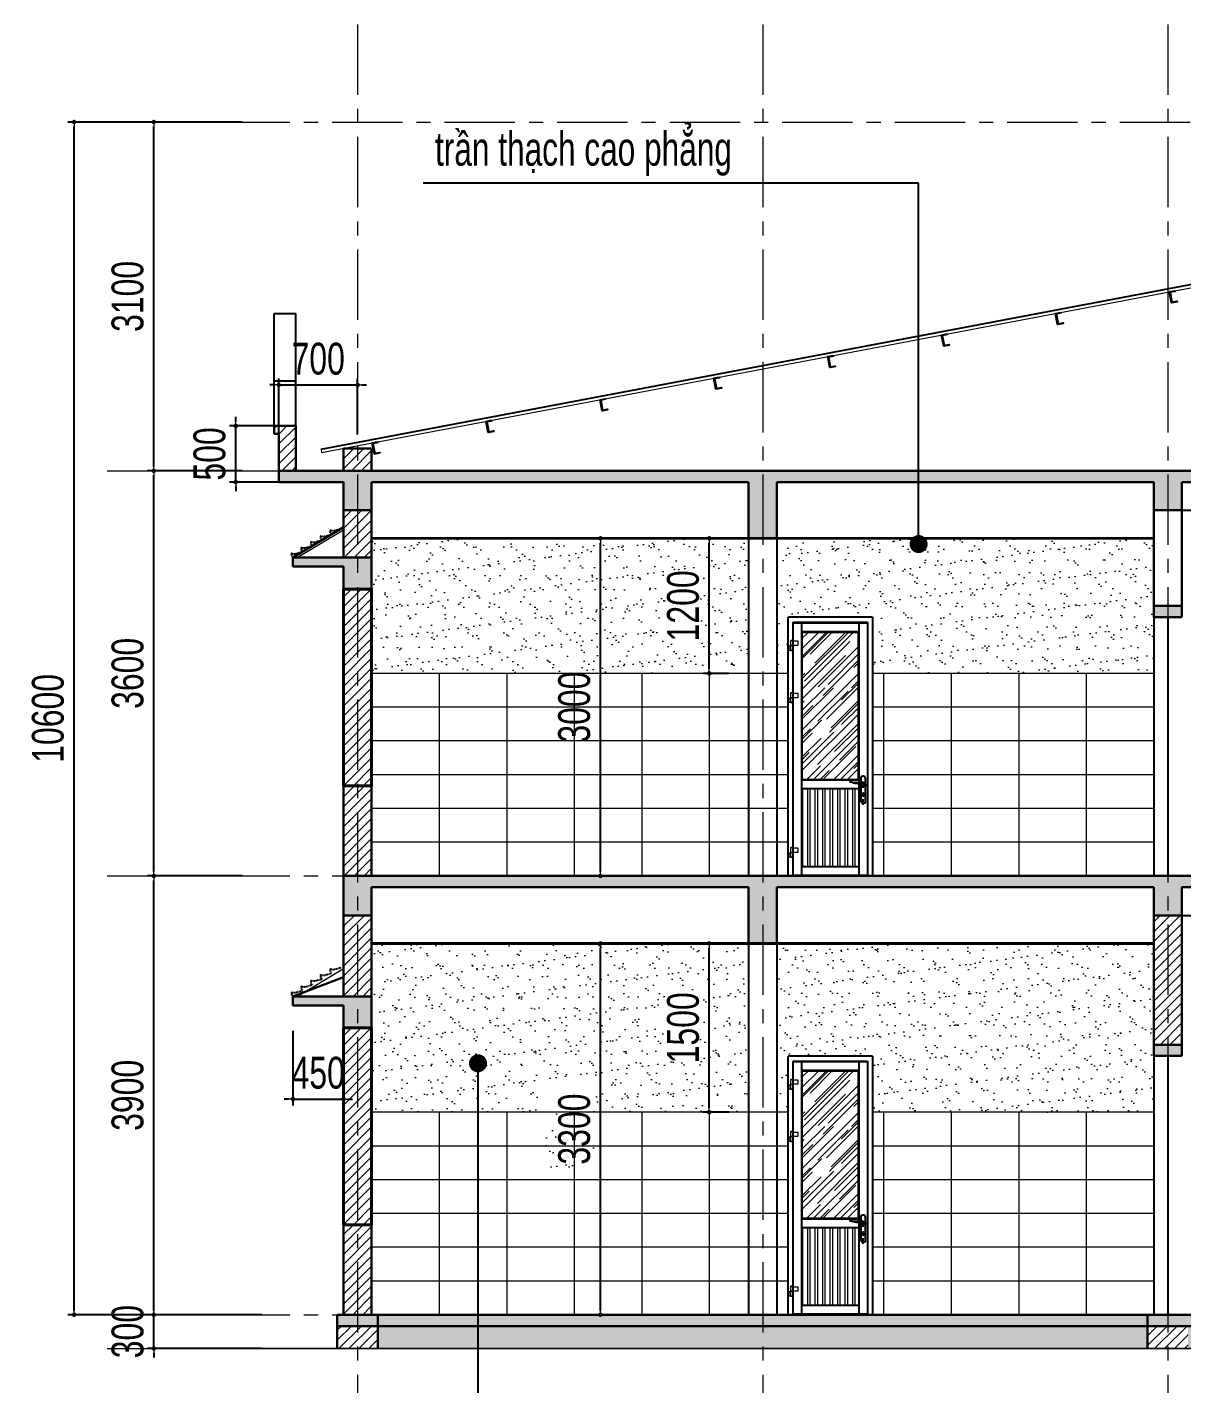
# Model space of a CAD drawing. Header units: millimetres. Extents: x -519517 to -431282, y -372679 to 113618.
# Drawn here: x -483498 to -473236, y -152147 to -140090 of the extents above; entities that cross this region are included whole.
import ezdxf

# ---------------------------------------------------------------- set-up
doc = ezdxf.new("R2010")
doc.units = ezdxf.units.MM
doc.header["$LTSCALE"] = 5
for name, pattern in [('CENTER2', [28.575, 19.05, -3.175, 3.175, -3.175]), ('CENTERX2', [4, 2.5, -0.5, 0.5, -0.5]), ('DASHDOT', [1, 0.5, -0.25, 0, -0.25]), ('DASHDOTX2', [2, 1, -0.5, 0, -0.5]), ('HO-01', [60, 10, -10, 0, -10, 10, -10, 0, -10])]:
    doc.linetypes.add(name, pattern=pattern)
doc.layers.get('0').update_dxf_attribs({"linetype": 'CENTER2'})
for name, color, linetype, lineweight in [('BICO-30-KY HIEU', 30, 'Continuous', 15), ('BICO-9-NÉT CỬA', 9, 'Continuous', 25), ('Bản lề cửa', 1, 'Continuous', 9), ('LC Dim', 8, 'Continuous', 18), ('LC Hatch', 252, 'Continuous', 9), ('LC ISO', 153, 'Continuous', 13), ('LC Net dam 1', 30, 'Continuous', 30), ('LC Net dam2', 6, 'Continuous', 40), ('LC Net thay', 7, 'Continuous', 25), ('LC Net truc', 79, 'DASHDOT', 13), ('ĐT-254-TEXT', 254, 'Continuous', 20), ('ĐT-8-THAY2', 8, 'Continuous', 20)]:
    doc.layers.add(name, color=color, linetype=linetype, lineweight=lineweight)
for name, color, linetype in [('NTHAT', 8, 'Continuous'), ('TIM', 4, 'DASHDOTX2'), ('Vat lieu 2', 48, 'Continuous')]:
    doc.layers.add(name, color=color, linetype=linetype)
doc.styles.add('BICO- hoatbif', font='hoatbif.shx', dxfattribs={"width": 0.6})
doc.styles.add('HOATBIF', font='hoatbif.shx', dxfattribs={"width": 0.75})
doc.styles.add('ĐT- hoatbif', font='hoatbif.shx', dxfattribs={"width": 0.6})
doc.dimstyles.new('Copy of 1-110', dxfattribs={"dimscale": 110, "dimtxt": 2.5, "dimasz": 0.35, "dimexe": 0.5, "dimexo": 0, "dimgap": 0.8, "dimtad": 1, "dimdec": 0, "dimzin": 0, "dimdsep": 46, "dimtxsty": 'HOATBIF', "dimblk1": 'DOT', "dimblk2": 'DOT', "dimsah": 1, "dimcen": -1, "dimdle": 1, "dimclrd": 256, "dimclre": 256, "dimclrt": 4, "dimadec": 3, "dimazin": 2, "dimtfac": 0.333333, "dimtdec": 0, "dimtix": 1, "dimtmove": 2, "dimatfit": 3, "dimldrblk": 'DOT', "dimfxl": 1, "dimtvp": 0.833333, "dimtolj": 1, "dimtzin": 0, "dimarcsym": 0})
doc.dimstyles.new('TL40', dxfattribs={"dimscale": 40, "dimtxt": 2, "dimasz": 1.2, "dimexe": 1.5, "dimexo": 1.5, "dimgap": 0.9, "dimtad": 1, "dimdec": 0, "dimzin": 12, "dimdsep": 46, "dimtxsty": 'BICO- hoatbif', "dimblk": 'ARCHTICK', "dimcen": 1.8, "dimdle": 1, "dimclrd": 256, "dimclre": 256, "dimclrt": 254, "dimadec": 0, "dimazin": 3, "dimtm": 1e-09, "dimtfac": 1, "dimtdec": 0, "dimtix": 1, "dimtmove": 1, "dimatfit": 3, "dimldrblk": 'DOT', "dimfxl": 1.5, "dimtvp": 0.6, "dimtzin": 4, "dimarcsym": 0})
pattern_1 = [(45, (0, 0), (-44.194174, 44.194174), [])]

# ---------------------------------------------------------------- blocks, each defined once
blk = doc.blocks.new('DOT')
at = {"color": 0, "linetype": 'ByBlock'}
blk.add_line((-0.5, 0), (-1, 0), dxfattribs=at)
at = {"color": 0, "linetype": 'ByBlock', "const_width": 0.5}
blk.add_lwpolyline([(-0.25, 0, 1), (0.25, 0, 1)], format="xyb", close=True, dxfattribs=at)
blk = doc.blocks.new('*D706')
at = {"layer": 'Defpoints', "color": 0, "transparency": 16777216}
for p in [(-482372, -151533), (-481409, -151533), (-481409, -151833)]:
    blk.add_point(p, dxfattribs=at)
at = {"layer": 'LC Dim', "lineweight": -2, "transparency": 16777216}
for p, q in [((-481409, -151533), (-482429, -151533)), ((-482372, -151494), (-482372, -151454)), ((-482372, -151833), (-482372, -151533)), ((-481409, -151833), (-482429, -151833)), ((-482372, -151873), (-482372, -151913))]:
    blk.add_line(p, q, dxfattribs=at)
at = {"layer": 'LC Dim', "lineweight": -2, "transparency": 16777216, "xscale": 39.62, "yscale": 39.62, "zscale": 39.62}
for p, rotation in [((-482372, -151533), 270), ((-482372, -151833), 90)]:
    blk.add_blockref('DOT', p, dxfattribs=dict(at, rotation=rotation))
at = {"layer": 'LC Dim', "color": 4, "transparency": 16777216, "insert": (-482604, -151683), "char_height": 283, "attachment_point": 5, "rotation": 90, "style": 'HOATBIF'}
blk.add_mtext('\\A1;300', dxfattribs=at)
blk = doc.blocks.new('_Dot')
at = {"color": 0, "linetype": 'ByBlock', "lineweight": -2}
blk.add_line((-0.5, 0), (-1, 0), dxfattribs=at)
at = {"color": 0, "linetype": 'ByBlock', "const_width": 0.5}
blk.add_lwpolyline([(-0.25, 0, 1), (0.25, 0, 1)], format="xyb", close=True, dxfattribs=at)
blk = doc.blocks.new('*D707')
at = {"layer": 'Defpoints', "color": 0, "transparency": 16777216}
for p in [(-482372, -147633), (-481586, -147633), (-481409, -151533)]:
    blk.add_point(p, dxfattribs=at)
at = {"layer": 'LC Dim', "lineweight": -2, "transparency": 16777216}
for p, q in [((-481586, -147633), (-482429, -147633)), ((-482372, -151494), (-482372, -147673)), ((-481409, -151533), (-482429, -151533))]:
    blk.add_line(p, q, dxfattribs=at)
at = {"layer": 'LC Dim', "lineweight": -2, "transparency": 16777216, "xscale": 39.62, "yscale": 39.62, "zscale": 39.62}
for p, rotation in [((-482372, -147633), 90), ((-482372, -151533), 270)]:
    blk.add_blockref('DOT', p, dxfattribs=dict(at, rotation=rotation))
at = {"layer": 'LC Dim', "color": 4, "transparency": 16777216, "insert": (-482604, -149583), "char_height": 283, "attachment_point": 5, "rotation": 90, "style": 'HOATBIF'}
blk.add_mtext('\\A1;3900', dxfattribs=at)
blk = doc.blocks.new('*D708')
at = {"layer": 'Defpoints', "color": 0, "transparency": 16777216}
for p in [(-482372, -144033), (-481586, -144033), (-481586, -147633)]:
    blk.add_point(p, dxfattribs=at)
at = {"layer": 'LC Dim', "lineweight": -2, "transparency": 16777216}
for p, q in [((-481586, -144033), (-482429, -144033)), ((-482372, -147594), (-482372, -144073)), ((-481586, -147633), (-482429, -147633))]:
    blk.add_line(p, q, dxfattribs=at)
at = {"layer": 'LC Dim', "lineweight": -2, "transparency": 16777216, "xscale": 39.62, "yscale": 39.62, "zscale": 39.62}
for p, rotation in [((-482372, -144033), 90), ((-482372, -147633), 270)]:
    blk.add_blockref('DOT', p, dxfattribs=dict(at, rotation=rotation))
at = {"layer": 'LC Dim', "color": 4, "transparency": 16777216, "insert": (-482604, -145833), "char_height": 283, "attachment_point": 5, "rotation": 90, "style": 'HOATBIF'}
blk.add_mtext('\\A1;3600', dxfattribs=at)
blk = doc.blocks.new('*D709')
at = {"layer": 'Defpoints', "color": 0, "transparency": 16777216}
for p in [(-482372, -140933), (-481586, -140933), (-481586, -144033)]:
    blk.add_point(p, dxfattribs=at)
at = {"layer": 'LC Dim', "lineweight": -2, "transparency": 16777216}
for p, q in [((-481586, -140933), (-482429, -140933)), ((-482372, -143994), (-482372, -140973)), ((-481586, -144033), (-482429, -144033))]:
    blk.add_line(p, q, dxfattribs=at)
at = {"layer": 'LC Dim', "lineweight": -2, "transparency": 16777216, "xscale": 39.62, "yscale": 39.62, "zscale": 39.62}
for p, rotation in [((-482372, -140933), 90), ((-482372, -144033), 270)]:
    blk.add_blockref('DOT', p, dxfattribs=dict(at, rotation=rotation))
at = {"layer": 'LC Dim', "color": 4, "transparency": 16777216, "insert": (-482604, -142483), "char_height": 283, "attachment_point": 5, "rotation": 90, "style": 'HOATBIF'}
blk.add_mtext('\\A1;3100', dxfattribs=at)
blk = doc.blocks.new('*D710')
at = {"layer": 'Defpoints', "color": 0, "transparency": 16777216}
for p in [(-483080, -140933), (-481586, -140933), (-481586, -151533)]:
    blk.add_point(p, dxfattribs=at)
at = {"layer": 'LC Dim', "lineweight": -2, "transparency": 16777216}
for p, q in [((-481586, -140933), (-483136, -140933)), ((-483080, -151494), (-483080, -140973)), ((-481586, -151533), (-483136, -151533))]:
    blk.add_line(p, q, dxfattribs=at)
at = {"layer": 'LC Dim', "lineweight": -2, "transparency": 16777216, "xscale": 39.62, "yscale": 39.62, "zscale": 39.62}
for p, rotation in [((-483080, -140933), 90), ((-483080, -151533), 270)]:
    blk.add_blockref('DOT', p, dxfattribs=dict(at, rotation=rotation))
at = {"layer": 'LC Dim', "color": 4, "transparency": 16777216, "insert": (-483312, -146233), "char_height": 283, "attachment_point": 5, "rotation": 90, "style": 'HOATBIF'}
blk.add_mtext('\\A1;10600', dxfattribs=at)
blk = doc.blocks.new('KHOAD1')
at = {"linetype": 'HO-01'}
blk.add_line((30, 0), (-35, 0), dxfattribs=at)
for points in [[(3, 13), (9, 5, -1.309276), (-10, 0, 0.002546), (-10, 6, 0.582818), (-19, 15, -0.101796), (-55, 14, -0.023071), (-114, 26, -0.858111), (-113, 32, 0.088815), (-37, 25, 0.077253), (-22, 28, -0.174153), (-7, 29, -0.264121), (0, 21, 0.081743), (7, 3)], [(20, 15), (20, 63, 0.414214), (3, 80, 0.113888), (-10, 77, -0.128806), (-20, 75)], [(-20, 75), (-20, 29, 0.414214)], [(-20, 15), (-20, -143, 0.414214), (-3, -160, 0.113888), (10, -157, -0.128806), (20, -155), (20, 15, 0.414214)], [(5, -95), (5, -75, 1), (-5, -75), (-5, -95, 1), (5, -95, -1)]]:
    blk.add_lwpolyline(points, format="xyb")
blk.add_lwpolyline([(0, -175), (0, 95)], dxfattribs=at)
blk.add_arc((0, 0), 11.2, 148.5757, 63.4804)
blk = doc.blocks.new('bản lề cửa đi XingFa chiếu đứng')
at = {"layer": 'Bản lề cửa', "color": 0}
for p, q in [((-47, 63), (-27, 63)), ((-47, 63), (-47, 23)), ((-47, 23), (-27, 23)), ((-47, -20), (-47, 20)), ((-47, 20), (-27, 20)), ((-45, 65), (-45, 63)), ((-45, 20), (-45, 23)), ((-45, 20), (-29, 20)), ((-43, 67), (-31, 67)), ((-29, 65), (-29, 63)), ((-29, 20), (-29, 23)), ((-27, 63), (-27, 23)), ((-27, -20), (-27, 20)), ((-47, -20), (-27, -20)), ((-45, -22), (-45, -20)), ((-43, -24), (-31, -24)), ((-29, -22), (-29, -20))]:
    blk.add_line(p, q, dxfattribs=at)
for points in [[(-93, 23), (-47, 23), (-47, 63), (-93, 63)], [(-27, -20), (-12, -20), (-12, 20), (-27, 20)]]:
    blk.add_lwpolyline(points, close=True, dxfattribs=at)
for centre, start, end in [((-43, 65), 90, 180), ((-31, 65), 0, 90), ((-43, -22), 180, 270), ((-31, -22), 270, 0)]:
    blk.add_arc(centre, 2, start, end, dxfattribs=at)
blk = doc.blocks.new('*D690')
at = {"layer": 'Defpoints', "color": 0, "transparency": 16777216}
for p in [(-481136, -149009), (-480686, -149009), (-480686, -149616)]:
    blk.add_point(p, dxfattribs=at)
at = {"layer": 'LC Dim', "lineweight": -2, "transparency": 16777216}
for p, q in [((-481136, -149009), (-481136, -149672)), ((-480686, -149009), (-480686, -149672)), ((-481176, -149616), (-481215, -149616)), ((-481136, -149616), (-480686, -149616)), ((-480647, -149616), (-480607, -149616))]:
    blk.add_line(p, q, dxfattribs=at)
at = {"layer": 'LC Dim', "lineweight": -2, "transparency": 16777216, "xscale": 39.62, "yscale": 39.62, "zscale": 39.62}
blk.add_blockref('DOT', (-481136, -149616), dxfattribs=at)
at = {"layer": 'LC Dim', "lineweight": -2, "transparency": 16777216, "xscale": 39.62, "yscale": 39.62, "zscale": 39.62, "rotation": 180}
blk.add_blockref('DOT', (-480686, -149616), dxfattribs=at)
at = {"layer": 'LC Dim', "color": 4, "transparency": 16777216, "insert": (-480911, -149384), "char_height": 283, "attachment_point": 5, "style": 'HOATBIF'}
blk.add_mtext('\\A1;450', dxfattribs=at)
blk = doc.blocks.new('*D691')
at = {"layer": 'Defpoints', "color": 0, "transparency": 16777216}
for p in [(-480561, -143270), (-481261, -143709), (-480561, -143709)]:
    blk.add_point(p, dxfattribs=at)
at = {"layer": 'LC Dim', "lineweight": -2, "transparency": 16777216}
for p, q in [((-481261, -143709), (-481261, -143213)), ((-480561, -143709), (-480561, -143213)), ((-481301, -143270), (-481340, -143270)), ((-481261, -143270), (-480561, -143270)), ((-480522, -143270), (-480482, -143270))]:
    blk.add_line(p, q, dxfattribs=at)
at = {"layer": 'LC Dim', "lineweight": -2, "transparency": 16777216, "xscale": 39.62, "yscale": 39.62, "zscale": 39.62}
blk.add_blockref('DOT', (-481261, -143270), dxfattribs=at)
at = {"layer": 'LC Dim', "lineweight": -2, "transparency": 16777216, "xscale": 39.62, "yscale": 39.62, "zscale": 39.62, "rotation": 180}
blk.add_blockref('DOT', (-480561, -143270), dxfattribs=at)
at = {"layer": 'LC Dim', "color": 4, "transparency": 16777216, "insert": (-480911, -143038), "char_height": 283, "attachment_point": 5, "style": 'HOATBIF'}
blk.add_mtext('\\A1;700', dxfattribs=at)
blk = doc.blocks.new('*D692')
at = {"layer": 'Defpoints', "color": 0, "transparency": 16777216}
for p in [(-481644, -143633), (-481215, -143633), (-481215, -144133)]:
    blk.add_point(p, dxfattribs=at)
at = {"layer": 'LC Dim', "lineweight": -2, "transparency": 16777216}
for p, q in [((-481644, -143594), (-481644, -143554)), ((-481215, -143633), (-481700, -143633)), ((-481644, -144133), (-481644, -143633)), ((-481215, -144133), (-481700, -144133)), ((-481644, -144173), (-481644, -144213))]:
    blk.add_line(p, q, dxfattribs=at)
at = {"layer": 'LC Dim', "lineweight": -2, "transparency": 16777216, "xscale": 39.62, "yscale": 39.62, "zscale": 39.62}
for p, rotation in [((-481644, -143633), 270), ((-481644, -144133), 90)]:
    blk.add_blockref('DOT', p, dxfattribs=dict(at, rotation=rotation))
at = {"layer": 'LC Dim', "color": 4, "transparency": 16777216, "insert": (-481876, -143883), "char_height": 283, "attachment_point": 5, "rotation": 90, "style": 'HOATBIF'}
blk.add_mtext('\\A1;500', dxfattribs=at)
blk = doc.blocks.new('*D688')
at = {"layer": 'Defpoints', "color": 0, "transparency": 16777216}
for p in [(-478403, -144633), (-478265, -144633), (-478265, -147633)]:
    blk.add_point(p, dxfattribs=at)
at = {"layer": 'LC Dim', "lineweight": -2, "transparency": 16777216}
for p, q in [((-478265, -144633), (-478459, -144633)), ((-478403, -147594), (-478403, -144673)), ((-478265, -147633), (-478459, -147633))]:
    blk.add_line(p, q, dxfattribs=at)
at = {"layer": 'LC Dim', "lineweight": -2, "transparency": 16777216, "xscale": 39.62, "yscale": 39.62, "zscale": 39.62}
for p, rotation in [((-478403, -144633), 90), ((-478403, -147633), 270)]:
    blk.add_blockref('DOT', p, dxfattribs=dict(at, rotation=rotation))
at = {"layer": 'LC Dim', "color": 4, "transparency": 16777216, "insert": (-478635, -146133), "char_height": 283, "attachment_point": 5, "rotation": 90, "style": 'HOATBIF'}
blk.add_mtext('\\A1;3000', dxfattribs=at)
blk = doc.blocks.new('*D689')
at = {"layer": 'Defpoints', "color": 0, "transparency": 16777216}
for p in [(-478403, -148233), (-478403, -148233), (-478403, -151533)]:
    blk.add_point(p, dxfattribs=at)
at = {"layer": 'LC Dim', "lineweight": -2, "transparency": 16777216}
for p, q in [((-478403, -148233), (-478459, -148233)), ((-478403, -151494), (-478403, -148273)), ((-478403, -151533), (-478459, -151533))]:
    blk.add_line(p, q, dxfattribs=at)
at = {"layer": 'LC Dim', "lineweight": -2, "transparency": 16777216, "xscale": 39.62, "yscale": 39.62, "zscale": 39.62}
for p, rotation in [((-478403, -148233), 90), ((-478403, -151533), 270)]:
    blk.add_blockref('DOT', p, dxfattribs=dict(at, rotation=rotation))
at = {"layer": 'LC Dim', "color": 4, "transparency": 16777216, "insert": (-478635, -149883), "char_height": 283, "attachment_point": 5, "rotation": 90, "style": 'HOATBIF'}
blk.add_mtext('\\A1;3300', dxfattribs=at)
blk = doc.blocks.new('_ArchTick')
at = {"color": 0, "linetype": 'ByBlock', "const_width": 0.15}
blk.add_lwpolyline([(-0.5, -0.5), (0.5, 0.5)], dxfattribs=at)
blk = doc.blocks.new('*D682')
at = {"layer": 'Defpoints', "color": 0, "transparency": 16777216}
for p in [(-477436, -148233), (-477260, -148233), (-477260, -149733)]:
    blk.add_point(p, dxfattribs=at)
at = {"layer": 'LC Dim', "lineweight": -2, "transparency": 16777216}
for p, q in [((-477260, -148233), (-477493, -148233)), ((-477436, -149694), (-477436, -148273)), ((-477260, -149733), (-477493, -149733))]:
    blk.add_line(p, q, dxfattribs=at)
at = {"layer": 'LC Dim', "lineweight": -2, "transparency": 16777216, "xscale": 39.62, "yscale": 39.62, "zscale": 39.62}
for p, rotation in [((-477436, -148233), 90), ((-477436, -149733), 270)]:
    blk.add_blockref('DOT', p, dxfattribs=dict(at, rotation=rotation))
at = {"layer": 'LC Dim', "color": 4, "transparency": 16777216, "insert": (-477668, -148983), "char_height": 283, "attachment_point": 5, "rotation": 90, "style": 'HOATBIF'}
blk.add_mtext('\\A1;1500', dxfattribs=at)
blk = doc.blocks.new('*D687')
at = {"layer": 'Defpoints', "color": 0, "transparency": 16777216}
for p in [(-477436, -144633), (-477260, -144633), (-477260, -145833)]:
    blk.add_point(p, dxfattribs=at)
at = {"layer": 'LC Dim', "lineweight": -2, "transparency": 16777216}
for p, q in [((-477260, -144633), (-477493, -144633)), ((-477436, -145794), (-477436, -144673)), ((-477260, -145833), (-477493, -145833))]:
    blk.add_line(p, q, dxfattribs=at)
at = {"layer": 'LC Dim', "lineweight": -2, "transparency": 16777216, "xscale": 39.62, "yscale": 39.62, "zscale": 39.62}
for p, rotation in [((-477436, -144633), 90), ((-477436, -145833), 270)]:
    blk.add_blockref('DOT', p, dxfattribs=dict(at, rotation=rotation))
at = {"layer": 'LC Dim', "color": 4, "transparency": 16777216, "insert": (-477668, -145233), "char_height": 283, "attachment_point": 5, "rotation": 90, "style": 'HOATBIF'}
blk.add_mtext('\\A1;1200', dxfattribs=at)

msp = doc.modelspace()

# ---------------------------------------------------------------- hatches: boundary and pattern name
at = {"layer": 'LC Hatch'}
h = msp.add_hatch(dxfattribs=at)
h.set_pattern_fill('ANSI31', color=256, scale=500, style=0)
h.set_pattern_definition(pattern_1)
h.paths.add_polyline_path([(-469886.1, -141533.8), (-470136.1, -141533.8), (-470136.1, -144033.4), (-469886.1, -144033.4)])
h.paths.add_polyline_path([(-480436.1, -143833.4), (-480686.1, -143833.4), (-480686.1, -144033.4), (-480436.1, -144033.4)])
h.paths.add_polyline_path([(-480436.1, -144383.4), (-480686.1, -144383.4), (-480686.1, -144803.4), (-480436.1, -144803.4)])
h.paths.add_polyline_path([(-480436.1, -146833.4), (-480686.1, -146833.4), (-480686.1, -147633.4), (-480436.1, -147633.4)])
h.paths.add_polyline_path([(-480436.1, -147983.4), (-480686.1, -147983.4), (-480686.1, -148703.4), (-480436.1, -148703.4)])
h.paths.add_polyline_path([(-480436.1, -150733.4), (-480686.1, -150733.4), (-480686.1, -151533.4), (-480436.1, -151533.4)])
h.paths.add_polyline_path([(-473236.1, -147983.4), (-473486.1, -147983.4), (-473486.1, -149133.4), (-473236.1, -149133.4)])
h.paths.add_polyline_path([(-463286.1, -147983.4), (-463536.1, -147983.4), (-463536.1, -149133.4), (-463286.1, -149133.4)])
h.paths.add_polyline_path([(-456086.1, -147983.4), (-456336.1, -147983.4), (-456336.1, -148703.4), (-456086.1, -148703.4)])
h.paths.add_polyline_path([(-456086.1, -150733.4), (-456336.1, -150733.4), (-456336.1, -151533.4), (-456086.1, -151533.4)])
h.paths.add_polyline_path([(-456086.1, -146833.4), (-456336.1, -146833.4), (-456336.1, -147633.4), (-456086.1, -147633.4)])
h.paths.add_polyline_path([(-456086.1, -144383.4), (-456336.1, -144383.4), (-456336.1, -144803.4), (-456086.1, -144803.4)])
h.paths.add_polyline_path([(-456086.1, -143833.4), (-456336.1, -143833.4), (-456336.1, -144033.4), (-456086.1, -144033.4)])
h.paths.add_polyline_path([(-455511.1, -143703.4), (-455471.1, -143703.4), (-455471.1, -143633.4), (-455661.1, -143633.4), (-455661.1, -144033.4), (-455511.1, -144033.4)])
h.paths.add_polyline_path([(-466636.1, -141533.8), (-466886.1, -141533.8), (-466886.1, -144033.4), (-466636.1, -144033.4)])
h.paths.add_polyline_path([(-481111.1, -143633.4), (-481301.1, -143633.4), (-481301.1, -143703.4), (-481261.1, -143703.4), (-481261.1, -144033.4), (-481111.1, -144033.4)])
h = msp.add_hatch(dxfattribs=at)
h.set_pattern_fill('BTCT', color=256, scale=30)
h.set_pattern_definition([(50, (0, 0), (215.178055, -18.82564), [22.5, -247.5]), (355, (0, 0), (-41.6254, 225.65764), [18, -198]), (100.4514, (17.93, -1.57), (173.552815, 206.83186), [19.12206, -210.34263]), (46.1842, (0, 60), (320.17231, -49.6557), [33.75, -371.25]), (96.6356, (26.68, 55.86), (280.39881, 292.23536), [28.68309, -315.5139]), (351.1842, (0, 60), (280.39858, 292.23558), [27, -297]), (21, (30, 45), (179.072116, -120.78567), [22.5, -247.5]), (326, (30, 45), (72.9946, 217.54501), [18, -198]), (71.4514, (44.92, 34.93), (252.06679, 96.75915), [19.12206, -210.34263]), (37.5, (0, 0), (3.647957, 99.868156), [0, -195.6, 0, -201, 0, -198.75]), (7.5, (0, 0), (78.920861, 118.323514), [0, -114.6, 0, -191.1, 0, -75.75]), (327.5, (-66.9, 0), (160.146731, -6.766462), [0, -75, 0, -234, 0, -310.5]), (317.5, (-96.9, 0), (174.95585, 30.031495), [0, -97.5, 0, -155.4, 0, -220.5]), (45, (0, 0), (-79.549513, 79.549513), []), (45, (53.03, 0), (-79.549513, 79.549513), [])])
h.paths.add_polyline_path([(-480381.1, -151533.4), (-480741.1, -151533.4), (-480741.1, -151633.4), (-480381.1, -151633.4)])
h.paths.add_polyline_path([(-480436.1, -147733.4), (-477086.1, -147733.4), (-477086.1, -148233.4), (-476836.1, -148233.4), (-476836.1, -147733.4), (-473486.1, -147733.4), (-473486.1, -147983.4), (-473236.1, -147983.4), (-473236.1, -147733.4), (-470136.1, -147733.4), (-470136.1, -147983.4), (-469886.1, -147983.4), (-469886.1, -147633.4), (-480686.1, -147633.4), (-480686.1, -147983.4), (-480436.1, -147983.4)])
h.paths.add_polyline_path([(-463231.1, -151533.4), (-463591.1, -151533.4), (-463591.1, -151633.4), (-463231.1, -151633.4)])
h.paths.add_polyline_path([(-473181.1, -151533.4), (-473541.1, -151533.4), (-473541.1, -151633.4), (-473181.1, -151633.4)])
h.paths.add_polyline_path([(-456031.1, -151533.4), (-456391.1, -151533.4), (-456391.1, -151633.4), (-456031.1, -151633.4)])
h.paths.add_polyline_path([(-456086.1, -148783.4), (-455636.1, -148783.4), (-455636.1, -148703.4), (-456336.1, -148703.4), (-456336.1, -148983.4), (-456086.1, -148983.4)])
h.paths.add_polyline_path([(-456086.1, -147633.4), (-466886.1, -147633.4), (-466886.1, -147983.4), (-466636.1, -147983.4), (-466636.1, -147733.4), (-463536.1, -147733.4), (-463536.1, -147983.4), (-463286.1, -147983.4), (-463286.1, -147733.4), (-459936.1, -147733.4), (-459936.1, -148233.4), (-459686.1, -148233.4), (-459686.1, -147733.4), (-456336.1, -147733.4), (-456336.1, -147983.4), (-456086.1, -147983.4)])
h.paths.add_polyline_path([(-463286.1, -149133.4), (-463536.1, -149133.4), (-463536.1, -149233.4), (-463286.1, -149233.4)])
h.paths.add_polyline_path([(-473236.1, -149133.4), (-473486.1, -149133.4), (-473486.1, -149233.4), (-473236.1, -149233.4)])
h.paths.add_polyline_path([(-480436.1, -148703.4), (-481136.1, -148703.4), (-481136.1, -148783.4), (-480686.1, -148783.4), (-480686.1, -148983.4), (-480436.1, -148983.4)])
h.paths.add_polyline_path([(-480436.1, -144803.4), (-481136.1, -144803.4), (-481136.1, -144883.4), (-480686.1, -144883.4), (-480686.1, -145083.4), (-480436.1, -145083.4)])
h.paths.add_polyline_path([(-480436.1, -144133.4), (-477086.1, -144133.4), (-477086.1, -144633.4), (-476836.1, -144633.4), (-476836.1, -144133.4), (-473486.1, -144133.4), (-473486.1, -144383.4), (-473236.1, -144383.4), (-473236.1, -144133.4), (-470136.1, -144133.4), (-470136.1, -144383.4), (-469886.1, -144383.4), (-469886.1, -144033.4), (-481261.1, -144033.4), (-481261.1, -144133.4), (-480686.1, -144133.4), (-480686.1, -144383.4), (-480436.1, -144383.4)])
h.paths.add_polyline_path([(-473236.1, -145233.4), (-473486.1, -145233.4), (-473486.1, -145333.4), (-473236.1, -145333.4)])
h.paths.add_polyline_path([(-463286.1, -145233.4), (-463536.1, -145233.4), (-463536.1, -145333.4), (-463286.1, -145333.4)])
h.paths.add_polyline_path([(-463286.1, -144133.4), (-459936.1, -144133.4), (-459936.1, -144633.4), (-459686.1, -144633.4), (-459686.1, -144133.4), (-456336.1, -144133.4), (-456336.1, -144383.4), (-456086.1, -144383.4), (-456086.1, -144133.4), (-455511.1, -144133.4), (-455511.1, -144033.4), (-466886.1, -144033.4), (-466886.1, -144383.4), (-466636.1, -144383.4), (-466636.1, -144133.4), (-463536.1, -144133.4), (-463536.1, -144383.4), (-463286.1, -144383.4)])
h.paths.add_polyline_path([(-456086.1, -144883.4), (-455636.1, -144883.4), (-455636.1, -144803.4), (-456336.1, -144803.4), (-456336.1, -145083.4), (-456086.1, -145083.4)])
h = msp.add_hatch(dxfattribs=at)
h.set_pattern_fill('AR-SAND', color=256, scale=4, style=0)
h.set_pattern_definition([(37.5, (-1216884.65, 111062.46), (-6.400125, 195.765295), [0, -154.432, 0, -172.72, 0, -165.1]), (7.5, (-1216884.65, 111062.46), (179.80931, 286.73004), [0, -83.312, 0, -139.192, 0, -53.34]), (327.5, (-1217009.62, 111062.46), (316.396948, 0.574874), [0, -50.8, 0, -182.88, 0, -238.76]), (317.5, (-1217009.62, 111062.46), (305.42258, 89.17173), [0, -25.4, 0, -119.888, 0, -137.16])])
h.paths.add_polyline_path([(-477086.1, -145833.4), (-477086.1, -144633.4), (-480436.1, -144633.4), (-480436.1, -145083.4), (-480436.1, -145833.4)])
h.paths.add_polyline_path([(-476836.1, -144633.4), (-476836.1, -145833.4), (-476736.1, -145833.4), (-476736.1, -145333.7), (-475986.1, -145333.7), (-475986.1, -145833.4), (-473486.1, -145833.4), (-473486.1, -145333.4), (-473486.1, -144633.4)])
h.paths.add_polyline_path([(-478912.7, -146525.6), (-478912.7, -145741.3), (-478462.7, -145741.3), (-478462.7, -146525.6)], flags=9)
h = msp.add_hatch(dxfattribs=at)
h.set_pattern_fill('ANSI31', color=256, scale=500, style=0)
h.set_pattern_definition([(45, (5e-10, 3900), (-44.194174, 44.194174), [])])
h.paths.add_polyline_path([(-480686.1, -146833.4), (-480436.1, -146833.4), (-480436.1, -145083.4), (-480686.1, -145083.4)])
h = msp.add_hatch(dxfattribs=at)
h.set_pattern_fill('AR-RROOF', color=256, scale=5, angle=45, style=0)
h.set_pattern_definition([(45, (-1013423.15, 148698.81), (107.763073, 287.368196), [1905, -254, 635, -127]), (45, (-1013348.62, 148863.15), (-209.239968, 29.634845), [381, -41.91, 762, -95.25]), (45, (-1013454.586, 148820.05), (406.805602, 527.141034), [1016, -177.8, 508, -127])])
h.paths.add_polyline_path([(-476113.1, -145465.7), (-476609.1, -145465.7), (-476609.1, -146778.4), (-476113.1, -146778.4)])
at = {"layer": 'LC Hatch', "ltscale": 0.1}
h = msp.add_hatch(dxfattribs=at)
h.set_pattern_fill('ANSI32', color=256, scale=7, angle=45, style=0)
h.set_pattern_definition([(90, (-1175181.854, 265228.78), (-66.675, 7e-15), []), (90, (-1175159.63, 265251.003), (-66.675, 7e-15), [])])
h.paths.add_polyline_path([(-476108.1, -146860.4), (-476614.1, -146860.4), (-476614.1, -147551.4), (-476108.1, -147551.4)])
at = {"layer": 'LC Hatch'}
h = msp.add_hatch(dxfattribs=at)
h.set_pattern_fill('AR-SAND', color=256, scale=4, style=0)
h.set_pattern_definition([(37.5, (-1216884.65, 111162.46), (-6.400125, 195.765295), [0, -154.432, 0, -172.72, 0, -165.1]), (7.5, (-1216884.65, 111162.46), (179.80931, 286.73004), [0, -83.312, 0, -139.192, 0, -53.34]), (327.5, (-1217009.62, 111162.46), (316.396948, 0.574874), [0, -50.8, 0, -182.88, 0, -238.76]), (317.5, (-1217009.62, 111162.46), (305.42258, 89.17173), [0, -25.4, 0, -119.888, 0, -137.16])])
h.paths.add_polyline_path([(-477086.1, -148233.4), (-480436.1, -148233.4), (-480436.1, -148983.4), (-480436.1, -149733.4), (-477086.1, -149733.4)])
h.paths.add_polyline_path([(-473486.1, -148233.4), (-476836.1, -148233.4), (-476836.1, -149733.4), (-476736.1, -149733.4), (-476736.1, -149233.7), (-475986.1, -149233.7), (-475986.1, -149733.4), (-473486.1, -149733.4), (-473486.1, -149233.4)])
h.paths.add_polyline_path([(-478912.7, -150225.6), (-478912.7, -149441.3), (-478462.7, -149441.3), (-478462.7, -150225.6)])
h = msp.add_hatch(dxfattribs=at)
h.set_pattern_fill('ANSI31', color=256, scale=500, style=0)
h.set_pattern_definition(pattern_1)
h.paths.add_polyline_path([(-480686.1, -150733.4), (-480436.1, -150733.4), (-480436.1, -148983.4), (-480686.1, -148983.4)])
h = msp.add_hatch(dxfattribs=at)
h.set_pattern_fill('AR-RROOF', color=256, scale=5, angle=45, style=0)
h.set_pattern_definition([(45, (-1013423.15, 144798.81), (107.763073, 287.368196), [1905, -254, 635, -127]), (45, (-1013348.62, 144963.15), (-209.239968, 29.634845), [381, -41.91, 762, -95.25]), (45, (-1013454.586, 144920.05), (406.805602, 527.141034), [1016, -177.8, 508, -127])])
h.paths.add_polyline_path([(-476113.1, -149365.7), (-476609.1, -149365.7), (-476609.1, -150678.4), (-476113.1, -150678.4)])
at = {"layer": 'LC Hatch', "ltscale": 0.1}
h = msp.add_hatch(dxfattribs=at)
h.set_pattern_fill('ANSI32', color=256, scale=7, angle=45, style=0)
h.set_pattern_definition([(90, (-1175181.854, 261328.78), (-66.675, 7e-15), []), (90, (-1175159.63, 261351.003), (-66.675, 7e-15), [])])
h.paths.add_polyline_path([(-476108.1, -150760.4), (-476614.1, -150760.4), (-476614.1, -151451.4), (-476108.1, -151451.4)])
at = {"layer": 'LC Hatch'}
h = msp.add_hatch(dxfattribs=at)
h.set_pattern_fill('AR-CONC,_O', color=256, scale=0.8)
h.set_pattern_definition([(50, (-1231937.41, 79931.2), (145.747735, -12.751268), [15.24, -167.64]), (355, (-1231937.41, 79931.2), (-28.19426, 152.845314), [12.192, -134.112]), (100.451, (-1231925.27, 79930.14), (117.554001, 140.09335), [12.952, -142.472]), (46.1842, (-1231937.41, 79971.84), (216.863233, -33.633862), [22.86, -251.46]), (96.6356, (-1231919.34, 79969.04), (189.92339, 197.940445), [19.428, -213.708]), (351.184, (-1231937.41, 79971.84), (189.923685, 197.940094), [18.288, -201.168]), (21, (-1231917.09, 79961.68), (121.291904, -81.812415), [15.24, -167.64]), (326, (-1231917.09, 79961.68), (49.441623, 147.350373), [12.192, -134.112]), (71.4514, (-1231906.98, 79954.86), (170.733193, 65.538286), [12.952, -142.472]), (37.5, (-1231937.41, 79931.2), (2.4708826, 67.644031), [0, -132.4864, 0, -136.144, 0, -134.62]), (7.5, (-1231937.41, 79931.2), (53.45573, 80.14446), [0, -77.6224, 0, -129.4384, 0, -51.308]), (327.5, (-1231982.725, 79931.2), (108.472476, -4.5829952), [0, -50.8, 0, -158.496, 0, -210.312]), (317.5, (-1232003.045, 79931.2), (118.503345, 20.341193), [0, -66.04, 0, -105.2576, 0, -149.352])])
h.paths.add_polyline_path([(-476961.1, -151533.4), (-480381.1, -151533.4), (-480381.1, -151633.4), (-476961.1, -151633.4)])
h.paths.add_polyline_path([(-473541.1, -151533.4), (-476961.1, -151533.4), (-476961.1, -151633.4), (-473541.1, -151633.4)])
h.paths.add_polyline_path([(-470011.1, -151533.4), (-473181.1, -151533.4), (-473181.1, -151633.4), (-470011.1, -151633.4)])
h.paths.add_polyline_path([(-466761.1, -151533.4), (-470011.1, -151533.4), (-470011.1, -151633.4), (-466761.1, -151633.4)])
h.paths.add_polyline_path([(-463591.1, -151533.4), (-466761.1, -151533.4), (-466761.1, -151633.4), (-463591.1, -151633.4)])
h.paths.add_polyline_path([(-459811.1, -151533.4), (-463231.1, -151533.4), (-463231.1, -151633.4), (-459811.1, -151633.4)])
h.paths.add_polyline_path([(-456391.1, -151533.4), (-459811.1, -151533.4), (-459811.1, -151633.4), (-456391.1, -151633.4)])
h = msp.add_hatch(dxfattribs=at)
h.set_pattern_fill('ANSI31', color=256, scale=500, style=0)
h.set_pattern_definition(pattern_1)
h.paths.add_polyline_path([(-480381.1, -151633.4), (-480741.1, -151633.4), (-480741.1, -151833.4), (-480381.1, -151833.4)])
h.paths.add_polyline_path([(-473181.1, -151633.4), (-473541.1, -151633.4), (-473541.1, -151833.4), (-473181.1, -151833.4)])
h.paths.add_polyline_path([(-463231.1, -151633.4), (-463591.1, -151633.4), (-463591.1, -151833.4), (-463231.1, -151833.4)])
h.paths.add_polyline_path([(-456031.1, -151633.4), (-456391.1, -151633.4), (-456391.1, -151833.4), (-456031.1, -151833.4)])
h = msp.add_hatch(dxfattribs=at)
h.set_pattern_fill('HOUND,_O', color=256, scale=25)
h.set_pattern_definition([(0, (-1231937.41, 79931.2), (158.75, 39.6875), [635, -317.5]), (90, (-1231937.41, 79931.2), (-39.6875, -158.75), [635, -317.5])])
h.paths.add_polyline_path([(-476961.1, -151633.4), (-480381.1, -151633.4), (-480381.1, -151833.4), (-476961.1, -151833.4)])
h.paths.add_polyline_path([(-473541.1, -151633.4), (-476961.1, -151633.4), (-476961.1, -151833.4), (-473541.1, -151833.4)])
h.paths.add_polyline_path([(-470011.1, -151633.4), (-473181.1, -151633.4), (-473181.1, -151833.4), (-470011.1, -151833.4)])
h.paths.add_polyline_path([(-466761.1, -151633.4), (-470011.1, -151633.4), (-470011.1, -151833.4), (-466761.1, -151833.4)])
h.paths.add_polyline_path([(-463591.1, -151633.4), (-466761.1, -151633.4), (-466761.1, -151833.4), (-463591.1, -151833.4)])
h.paths.add_polyline_path([(-459811.1, -151633.4), (-463231.1, -151633.4), (-463231.1, -151833.4), (-459811.1, -151833.4)])
h.paths.add_polyline_path([(-456391.1, -151633.4), (-459811.1, -151633.4), (-459811.1, -151833.4), (-456391.1, -151833.4)])

# ---------------------------------------------------------------- linework, layer by layer
at = {"layer": 'BICO-30-KY HIEU', "const_width": 25}
for points in [[(-473486.1, -144633.4), (-480436.1, -144633.4)], [(-473486.1, -148233.4), (-480436.1, -148233.4)]]:
    msp.add_lwpolyline(points, dxfattribs=at)
at = {"layer": 'BICO-9-NÉT CỬA'}
for p, q in [((-476736.1, -147633.4), (-476736.1, -145333.7)), ((-475986.1, -145333.7), (-476736.1, -145333.7)), ((-476691.6, -147633.4), (-476691.6, -145378.7)), ((-476691.6, -145378.7), (-476030.7, -145378.7)), ((-476691.6, -145383.7), (-476030.7, -145383.7)), ((-476614.1, -147628.4), (-476614.1, -145383.7)), ((-476108.1, -145383.7), (-476108.1, -147628.4)), ((-476030.7, -145378.7), (-476030.7, -147633.4)), ((-475986.1, -145333.7), (-475986.1, -147633.4)), ((-473486.1, -145333.4), (-473486.1, -147633.4)), ((-473361.1, -145333.4), (-473361.1, -147633.4)), ((-476614.1, -145460.7), (-476108.1, -145460.7)), ((-476108.1, -146783.4), (-476614.1, -146783.4)), ((-476108.1, -146860.4), (-476614.1, -146860.4)), ((-476108.1, -147551.4), (-476614.1, -147551.4)), ((-475986.1, -147633.4), (-476736.1, -147633.4)), ((-476011.1, -147633.4), (-476711.1, -147633.4)), ((-476030.7, -147628.4), (-476691.6, -147628.4)), ((-476736.1, -151533.4), (-476736.1, -149233.7)), ((-475986.1, -149233.7), (-476736.1, -149233.7)), ((-475986.1, -149233.7), (-475986.1, -151533.4)), ((-473486.1, -149233.4), (-473486.1, -151533.4)), ((-473361.1, -149233.4), (-473361.1, -151533.4)), ((-476691.6, -151533.4), (-476691.6, -149278.7)), ((-476691.6, -149278.7), (-476030.7, -149278.7)), ((-476691.6, -149283.7), (-476030.7, -149283.7)), ((-476614.1, -151528.4), (-476614.1, -149283.7)), ((-476614.1, -149360.7), (-476108.1, -149360.7)), ((-476108.1, -149283.7), (-476108.1, -151528.4)), ((-476030.7, -149278.7), (-476030.7, -151533.4)), ((-476108.1, -150683.4), (-476614.1, -150683.4)), ((-476108.1, -150760.4), (-476614.1, -150760.4)), ((-475986.1, -151533.4), (-476736.1, -151533.4)), ((-476011.1, -151533.4), (-476711.1, -151533.4)), ((-476030.7, -151528.4), (-476691.6, -151528.4)), ((-476108.1, -151451.4), (-476614.1, -151451.4))]:
    msp.add_line(p, q, dxfattribs=at)
at = {"layer": 'LC Hatch'}
for p, q in [((-476736.1, -145833.4), (-480436.1, -145833.4)), ((-479836.1, -145833.4), (-479836.1, -147633.4)), ((-479236.1, -145833.4), (-479236.1, -147633.4)), ((-478636.1, -145833.4), (-478636.1, -147633.4)), ((-478036.1, -145833.4), (-478036.1, -147633.4)), ((-477436.1, -145833.4), (-477436.1, -147633.4)), ((-473486.1, -145833.4), (-475986.1, -145833.4)), ((-475886.1, -145833.4), (-475886.1, -147633.4)), ((-475286.1, -145833.4), (-475286.1, -147633.4)), ((-474686.1, -145833.4), (-474686.1, -147633.4)), ((-474086.1, -145833.4), (-474086.1, -147633.4)), ((-476736.1, -146133.4), (-480436.1, -146133.4)), ((-473486.1, -146133.4), (-475986.1, -146133.4)), ((-476736.1, -146433.4), (-480436.1, -146433.4)), ((-473486.1, -146433.4), (-475986.1, -146433.4)), ((-476736.1, -146733.4), (-480436.1, -146733.4)), ((-473486.1, -146733.4), (-475986.1, -146733.4)), ((-476736.1, -147033.4), (-480436.1, -147033.4)), ((-473486.1, -147033.4), (-475986.1, -147033.4)), ((-476736.1, -147333.4), (-480436.1, -147333.4)), ((-473486.1, -147333.4), (-475986.1, -147333.4)), ((-476736.1, -149733.4), (-480436.1, -149733.4)), ((-479836.1, -149733.4), (-479836.1, -151533.4)), ((-479236.1, -149733.4), (-479236.1, -151533.4)), ((-478636.1, -149733.4), (-478636.1, -151533.4)), ((-478036.1, -149733.4), (-478036.1, -151533.4)), ((-477436.1, -149733.4), (-477436.1, -151533.4)), ((-473486.1, -149733.4), (-475986.1, -149733.4)), ((-475886.1, -149733.4), (-475886.1, -151533.4)), ((-475286.1, -149733.4), (-475286.1, -151533.4)), ((-474686.1, -149733.4), (-474686.1, -151533.4)), ((-474086.1, -149733.4), (-474086.1, -151533.4)), ((-476736.1, -150033.4), (-480436.1, -150033.4)), ((-473486.1, -150033.4), (-475986.1, -150033.4)), ((-476736.1, -150333.4), (-480436.1, -150333.4)), ((-473486.1, -150333.4), (-475986.1, -150333.4)), ((-476736.1, -150633.4), (-480436.1, -150633.4)), ((-473486.1, -150633.4), (-475986.1, -150633.4)), ((-476736.1, -150933.4), (-480436.1, -150933.4)), ((-473486.1, -150933.4), (-475986.1, -150933.4)), ((-476736.1, -151233.4), (-480436.1, -151233.4)), ((-473486.1, -151233.4), (-475986.1, -151233.4))]:
    msp.add_line(p, q, dxfattribs=at)
at = {"layer": 'LC ISO'}
for p, q in [((-480880.5, -143870.5), (-470136.1, -141833.4)), ((-480886.1, -143841), (-480880.5, -143870.5))]:
    msp.add_line(p, q, dxfattribs=at)
at = {"layer": 'LC Net dam 1'}
for p, q in [((-481301.1, -143633.4), (-481111.1, -143633.4)), ((-481301.1, -143633.4), (-481301.1, -143703.4)), ((-481301.1, -143703.4), (-481261.1, -143703.4)), ((-481261.1, -143703.4), (-481261.1, -144133.4)), ((-481111.1, -143633.4), (-481111.1, -144033.4)), ((-480686.1, -144033.4), (-480686.1, -143833.4)), ((-480686.1, -143833.4), (-480436.1, -143833.4)), ((-480436.1, -144033.4), (-480436.1, -143833.4)), ((-481261.1, -144033.4), (-469886.1, -144033.4)), ((-481261.1, -144133.4), (-480686.1, -144133.4)), ((-480686.1, -144803.4), (-480686.1, -144133.4)), ((-480436.1, -145083.4), (-480436.1, -144133.4)), ((-480436.1, -144133.4), (-477086.1, -144133.4)), ((-477086.1, -144633.4), (-477086.1, -144133.4)), ((-476836.1, -144133.4), (-473486.1, -144133.4)), ((-476836.1, -144633.4), (-476836.1, -144133.4)), ((-473486.1, -145333.4), (-473486.1, -144133.4)), ((-473236.1, -145333.4), (-473236.1, -144133.4)), ((-473236.1, -144133.4), (-470136.1, -144133.4)), ((-480686.1, -144383.4), (-480436.1, -144383.4)), ((-473486.1, -144383.4), (-473236.1, -144383.4)), ((-481136.1, -144803.4), (-480686.1, -144533.4)), ((-477086.1, -144633.4), (-476836.1, -144633.4)), ((-481136.1, -144883.4), (-481136.1, -144803.4)), ((-481136.1, -144803.4), (-480436.1, -144803.4)), ((-480686.1, -144883.4), (-481136.1, -144883.4)), ((-480686.1, -145083.4), (-480686.1, -144883.4)), ((-480686.1, -145083.4), (-480686.1, -144883.4)), ((-480686.1, -145083.4), (-480686.1, -144883.4)), ((-480436.1, -145083.4), (-480686.1, -145083.4)), ((-473236.1, -145233.4), (-473486.1, -145233.4)), ((-473236.1, -145333.4), (-473486.1, -145333.4)), ((-480686.1, -148703.4), (-480686.1, -146833.4)), ((-480436.1, -146833.4), (-480686.1, -146833.4)), ((-480436.1, -147633.4), (-480436.1, -146833.4)), ((-480686.1, -147633.4), (-469886.1, -147633.4)), ((-480436.1, -148983.4), (-480436.1, -147733.4)), ((-480436.1, -147733.4), (-477086.1, -147733.4)), ((-477086.1, -148233.4), (-477086.1, -147733.4)), ((-476836.1, -147733.4), (-473486.1, -147733.4)), ((-476836.1, -148233.4), (-476836.1, -147733.4)), ((-473486.1, -149233.4), (-473486.1, -147733.4)), ((-473236.1, -149233.4), (-473236.1, -147733.4)), ((-473236.1, -147733.4), (-470136.1, -147733.4)), ((-480686.1, -147983.4), (-480436.1, -147983.4)), ((-473486.1, -147983.4), (-473236.1, -147983.4)), ((-477086.1, -148233.4), (-476836.1, -148233.4)), ((-481136.1, -148703.4), (-480686.1, -148533.4)), ((-481136.1, -148783.4), (-481136.1, -148703.4)), ((-481136.1, -148703.4), (-480436.1, -148703.4)), ((-480686.1, -148783.4), (-481136.1, -148783.4)), ((-480686.1, -148983.4), (-480686.1, -148783.4)), ((-480686.1, -148983.4), (-480686.1, -148783.4)), ((-480436.1, -148983.4), (-480686.1, -148983.4)), ((-473236.1, -149133.4), (-473486.1, -149133.4)), ((-473236.1, -149233.4), (-473486.1, -149233.4)), ((-480686.1, -151533.4), (-480686.1, -150733.4)), ((-480436.1, -150733.4), (-480686.1, -150733.4)), ((-480436.1, -151533.4), (-480436.1, -150733.4)), ((-480741.1, -151833.4), (-480741.1, -151533.4)), ((-456031.1, -151533.4), (-480741.1, -151533.4)), ((-480381.1, -151833.4), (-480381.1, -151533.4)), ((-473541.1, -151833.4), (-473541.1, -151533.4)), ((-456031.1, -151633.4), (-480741.1, -151633.4))]:
    msp.add_line(p, q, dxfattribs=at)
at = {"layer": 'LC Net dam2'}
for points in [[(-480686.1, -146833.4), (-480436.1, -146833.4), (-480436.1, -145083.4), (-480686.1, -145083.4)], [(-480686.1, -150733.4), (-480436.1, -150733.4), (-480436.1, -148983.4), (-480686.1, -148983.4)]]:
    msp.add_lwpolyline(points, close=True, dxfattribs=at)
at = {"layer": 'LC Net thay'}
for p, q in [((-480886.1, -143841), (-470136.1, -141802.9)), ((-481301.1, -142633.4), (-481111.1, -142633.4)), ((-481301.1, -143233.4), (-481301.1, -142633.4)), ((-481111.1, -143233.4), (-481111.1, -142633.4)), ((-481301.1, -143233.4), (-481111.1, -143233.4)), ((-481301.1, -143633.4), (-481301.1, -143233.4)), ((-481111.1, -143633.4), (-481111.1, -143233.4)), ((-473236.1, -144383.4), (-470136.1, -144383.4)), ((-477086.1, -144633.4), (-477086.1, -147633.4)), ((-476836.1, -144633.4), (-476836.1, -147633.4)), ((-473236.1, -147983.4), (-470136.1, -147983.4)), ((-477086.1, -148233.4), (-477086.1, -151533.4)), ((-476836.1, -148233.4), (-476836.1, -151533.4))]:
    msp.add_line(p, q, dxfattribs=at)
for points in [[(-473297.9, -142432.9), (-473296.9, -142437.8), (-473341.1, -142446.2), (-473324.3, -142534.6), (-473280.2, -142526.2), (-473279.2, -142531.1), (-473328.3, -142540.4), (-473346.9, -142442.2), (-473297.9, -142432.9)], [(-474309.8, -142624.7), (-474308.9, -142629.6), (-474353, -142638), (-474336.3, -142726.5), (-474292.1, -142718.1), (-474291.2, -142723), (-474340.3, -142732.3), (-474358.9, -142634), (-474309.8, -142624.7)], [(-475321.8, -142816.6), (-475320.9, -142821.5), (-475365, -142829.9), (-475348.3, -142918.3), (-475304.1, -142909.9), (-475303.2, -142914.9), (-475352.2, -142924.2), (-475370.9, -142825.9), (-475321.8, -142816.6)], [(-476333.8, -143008.5), (-476332.9, -143013.4), (-476377, -143021.7), (-476360.2, -143110.2), (-476316.1, -143101.8), (-476315.2, -143106.7), (-476364.2, -143116), (-476382.8, -143017.8), (-476333.8, -143008.5)], [(-477345.8, -143200.3), (-477344.8, -143205.2), (-477389, -143213.6), (-477372.2, -143302), (-477328.1, -143293.7), (-477327.1, -143298.6), (-477376.2, -143307.9), (-477394.8, -143209.6), (-477345.8, -143200.3)], [(-478357.7, -143392.2), (-478356.8, -143397.1), (-478400.9, -143405.5), (-478384.2, -143493.9), (-478340, -143485.5), (-478339.1, -143490.4), (-478388.1, -143499.7), (-478406.8, -143401.5), (-478357.7, -143392.2)], [(-479369.7, -143584), (-479368.8, -143588.9), (-479412.9, -143597.3), (-479396.1, -143685.8), (-479352, -143677.4), (-479351.1, -143682.3), (-479400.1, -143691.6), (-479418.7, -143593.3), (-479369.7, -143584)], [(-480381.7, -143775.9), (-480380.7, -143780.8), (-480424.9, -143789.2), (-480408.1, -143877.6), (-480364, -143869.2), (-480363, -143874.2), (-480412.1, -143883.5), (-480430.7, -143785.2), (-480381.7, -143775.9)]]:
    msp.add_lwpolyline(points, dxfattribs=at)
at = {"layer": 'LC Net thay', "const_width": 15}
msp.add_lwpolyline([(-482151.6, -151833.4), (-454280.5, -151833.4)], dxfattribs=at)
at = {"layer": 'LC Net truc', "linetype": 'CENTERX2', "ltscale": 50}
for p, q in [((-480561.1, -139065.9), (-480561.1, -155397)), ((-476961.1, -139065.9), (-476961.1, -155397)), ((-473361.1, -139065.9), (-473361.1, -155397)), ((-482787.7, -140933.4), (-454267.7, -140933.4)), ((-482787.7, -144033.4), (-454267.7, -144033.4)), ((-482787.7, -147633.4), (-454267.7, -147633.4)), ((-482787.7, -151533.4), (-454267.7, -151533.4)), ((-482787.7, -151833.4), (-454267.7, -151833.4))]:
    msp.add_line(p, q, dxfattribs=at)
at = {"layer": 'TIM', "color": 2}
for p, q in [((-480764.1, -144562), (-480707.8, -144546.5)), ((-480935.4, -144664.8), (-480879.2, -144649.3)), ((-480849.7, -144613.4), (-480793.5, -144597.9)), ((-481106.7, -144767.6), (-481050.5, -144752.1)), ((-481021, -144716.2), (-480964.8, -144700.7)), ((-480935.4, -148564.8), (-480879.2, -148549.3)), ((-480849.7, -148513.4), (-480793.5, -148497.9)), ((-480764.1, -148462), (-480707.8, -148446.5)), ((-481106.7, -148667.6), (-481050.5, -148652.1)), ((-481021, -148616.2), (-480964.8, -148600.7))]:
    msp.add_line(p, q, dxfattribs=at)
for points in [[(-480793.5, -144597.9, -0.2965257), (-480804.8, -144559.3, 0.1620146), (-480764.1, -144562, -6.7129129)], [(-480964.8, -144700.7, -0.2965257), (-480976.1, -144662.1, 0.1620146), (-480935.4, -144664.8, -6.7129129)], [(-480879.2, -144649.3, -0.2965257), (-480890.5, -144610.7, 0.1620146), (-480849.7, -144613.4, -6.7129129)], [(-481136.1, -144803.4, -0.2965257), (-481147.4, -144764.8, 0.1620146), (-481106.7, -144767.6, -6.7129129)], [(-481050.5, -144752.1, -0.2965257), (-481061.8, -144713.4, 0.1620146), (-481021, -144716.2, -6.7129129)], [(-480879.2, -148549.3, -0.2965257), (-480890.5, -148510.7, 0.1620146), (-480849.7, -148513.4, -6.7129129)], [(-480793.5, -148497.9, -0.2965257), (-480804.8, -148459.3, 0.1620146), (-480764.1, -148462, -6.7129129)], [(-481136.1, -148703.4, -0.2965257), (-481147.4, -148664.8, 0.1620146), (-481106.7, -148667.6, -6.7129129)], [(-481050.5, -148652.1, -0.2965257), (-481061.8, -148613.4, 0.1620146), (-481021, -148616.2, -6.7129129)], [(-480964.8, -148600.7, -0.2965257), (-480976.1, -148562.1, 0.1620146), (-480935.4, -148564.8, -6.7129129)]]:
    msp.add_lwpolyline(points, format="xyb", dxfattribs=at)
at = {"layer": 'Vat lieu 2', "ltscale": 5}
for p, q in [((-476609.1, -146778.4), (-476609.1, -145465.7)), ((-476609.1, -145465.7), (-476113.1, -145465.7)), ((-476113.1, -145465.7), (-476113.1, -146778.4)), ((-476113.1, -146778.4), (-476609.1, -146778.4)), ((-476609.1, -150678.4), (-476609.1, -149365.7)), ((-476609.1, -149365.7), (-476113.1, -149365.7)), ((-476113.1, -149365.7), (-476113.1, -150678.4)), ((-476113.1, -150678.4), (-476609.1, -150678.4))]:
    msp.add_line(p, q, dxfattribs=at)
at = {"layer": 'ĐT-8-THAY2'}
for p, q in [((-481097.2, -144803.4), (-480686.1, -144556.8)), ((-481097.2, -148703.4), (-480686.1, -148456.8))]:
    msp.add_line(p, q, dxfattribs=at)

# ---------------------------------------------------------------- block references
at = {"layer": 'Bản lề cửa', "xscale": -1}
for p in [(-476741.6, -145608.3), (-476741.6, -146072), (-476741.6, -147446.8), (-476741.6, -149508.3), (-476741.6, -149972), (-476741.6, -151346.8)]:
    msp.add_blockref('bản lề cửa đi XingFa chiếu đứng', p, dxfattribs=at)
at = {"layer": 'NTHAT'}
for p in [(-476068.6, -146826.8), (-476068.6, -150726.8)]:
    msp.add_blockref('KHOAD1', p, dxfattribs=at)

# ---------------------------------------------------------------- texts
at = {"layer": 'ĐT-254-TEXT', "ltscale": 100, "style": 'ĐT- hoatbif', "width": 0.7}
msp.add_text('trÇn th¹ch cao ph¼ng', height=300, dxfattribs=at).set_placement((-479873, -141321))

# ---------------------------------------------------------------- dimensions: what is measured, and where the dimension line sits
at = {"layer": 'LC Dim'}
for base, p1, p2, picture, middle in [((-483079.9, -140933.4), (-481585.6, -151533.4), (-481585.6, -140933.4), '*D710', (-483312, -146233.4)), ((-482372.4, -140933.4), (-481585.6, -144033.4), (-481585.6, -140933.4), '*D709', (-482604.5, -142483.4)), ((-481643.8, -143633.4), (-481214.7, -144133.4), (-481214.7, -143633.4), '*D692', (-481875.9, -143883.4)), ((-482372.4, -144033.4), (-481585.6, -147633.4), (-481585.6, -144033.4), '*D708', (-482604.5, -145833.4)), ((-478402.7, -144633.4), (-478264.8, -147633.4), (-478264.8, -144633.4), '*D688', (-478634.8, -146133.4)), ((-477436.1, -144633.4), (-477259.7, -145833.4), (-477259.7, -144633.4), '*D687', (-477668.2, -145233.4)), ((-482372.4, -147633.4), (-481408.6, -151533.4), (-481585.6, -147633.4), '*D707', (-482604.5, -149583.4)), ((-478402.7, -148233.4), (-478402.7, -151533.4), (-478402.7, -148233.4), '*D689', (-478634.8, -149883.4)), ((-477436.1, -148233.4), (-477259.7, -149733.4), (-477259.7, -148233.4), '*D682', (-477668.2, -148983.4)), ((-482372.4, -151533.4), (-481408.6, -151833.4), (-481408.6, -151533.4), '*D706', (-482604.5, -151683.4))]:
    dim = msp.add_linear_dim(base=base, p1=p1, p2=p2, angle=90, dimstyle='Copy of 1-110', override={"dimscale": 113.2}, dxfattribs=at)
    dim.commit()
    dim.dimension.update_dxf_attribs({"geometry": picture, "text_midpoint": middle})
for base, p1, p2, picture, middle in [((-480561.1, -143269.7), (-481261.1, -143709.1), (-480561.1, -143709.1), '*D691', (-480911.1, -143037.7)), ((-480686.1, -149615.8), (-481136.1, -149009), (-480686.1, -149009), '*D690', (-480911.1, -149383.7))]:
    dim = msp.add_linear_dim(base=base, p1=p1, p2=p2, dimstyle='Copy of 1-110', override={"dimscale": 113.2}, dxfattribs=at)
    dim.commit()
    dim.dimension.update_dxf_attribs({"geometry": picture, "text_midpoint": middle})

# ---------------------------------------------------------------- leaders
at = {"layer": 'LC ISO'}
for points, override in [([(-475575.4, -144683.9), (-475575.4, -141477.6), (-479977, -141477.6)], {"dimasz": 4, "dimgap": 0.9, "dimtad": 0}), ([(-479491.2, -149298.4), (-479491.2, -153090), (-476045.6, -153090)], {"dimasz": 4, "dimtad": 0})]:
    msp.add_leader(points, dimstyle='TL40', override=override, dxfattribs=at)

doc.saveas('drawing.dxf')
